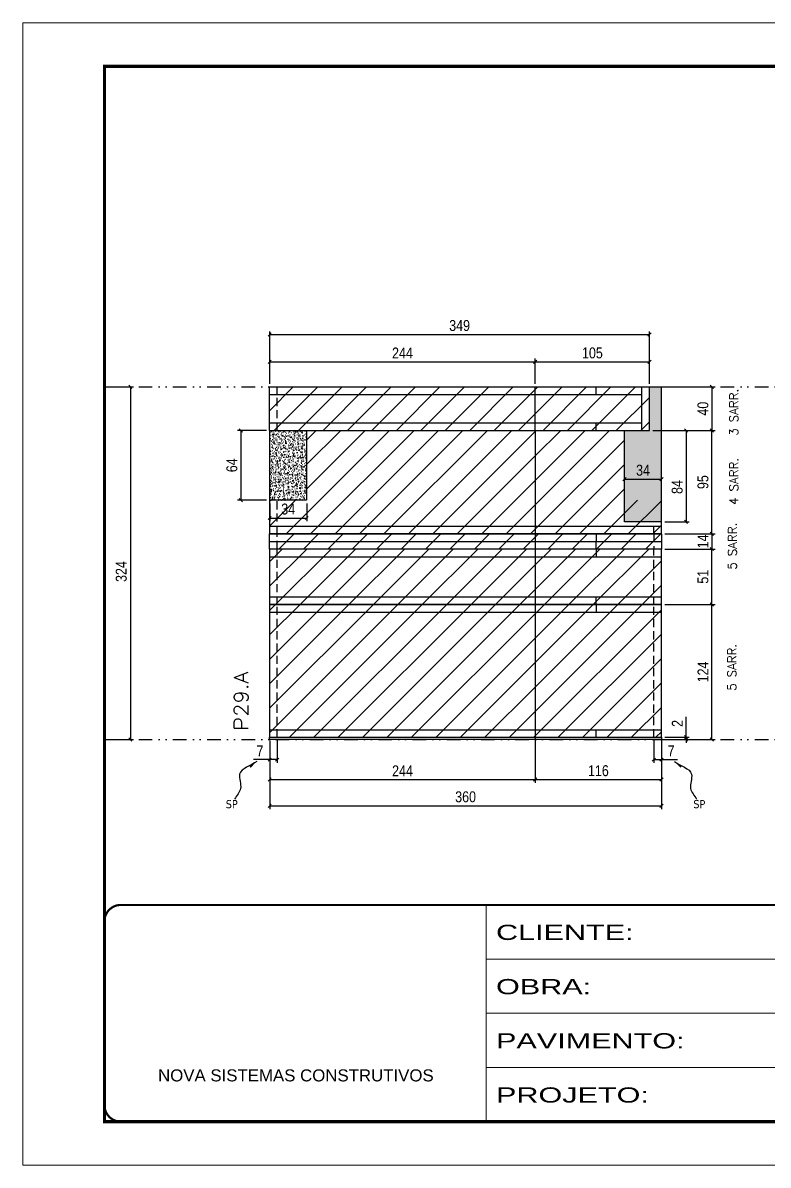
# Model space of a CAD drawing. Extents: x 28748 to 35002, y 14885 to 43501.
# Drawn here: x 28748 to 29433, y 27519 to 28569 of the extents above; entities that cross this region are included whole.
import ezdxf

# ---------------------------------------------------------------- set-up
doc = ezdxf.new("R2010")
doc.units = 0
for name, pattern in [('CONTINUO', [0]), ('DASHED', [0.75, 0.5, -0.25]), ('DIVIDE2', [0.625, 0.25, -0.125, 0, -0.125, 0, -0.125]), ('HIDDEN', [0.375, 0.25, -0.125])]:
    doc.linetypes.add(name, pattern=pattern)
for name, color, linetype in [('COTA', 241, 'Continuous'), ('Nível', 160, 'Continuous'), ('Painéis', 200, 'Continuous'), ('SARR_2.2x7', 40, 'Continuous'), ('Sarrafo de Pressão', 42, 'HIDDEN'), ('texto', 7, 'Continuous')]:
    doc.layers.add(name, color=color, linetype=linetype)
for name, color, linetype, lineweight in [('Folhas', 255, 'Continuous', 9), ('Hachura', 251, 'Continuous', 9), ('SARRAFO DE PRESSAO', 251, 'DASHED', 9), ('Texto Seção', 7, 'Continuous', 15)]:
    doc.layers.add(name, color=color, linetype=linetype, lineweight=lineweight)
doc.styles.add('ARIAL', font='arial.ttf')
doc.styles.add('COTA TECNICA', font='techl___.ttf', dxfattribs={"height": 10})
doc.styles.add('COTA TECNICA-50', font='techl___.ttf', dxfattribs={"height": 10})
doc.styles.add('REGUA-120', font='ROMANS.shx', dxfattribs={"height": 15})
doc.styles.add('ROMANS', font='romans.shx')
doc.styles.get("Standard").update_dxf_attribs({"font": 'arial.ttf'})
doc.styles.add('Tecnologia', font='')
doc.styles.get('Tecnologia').set_extended_font_data('Forgotten Futurist')
doc.dimstyles.new('COTA PAINEL-50', dxfattribs={"dimtxt": 10, "dimasz": 3, "dimexe": 3, "dimexo": 3, "dimgap": 3, "dimtad": 1, "dimdec": 1, "dimzin": 12, "dimdsep": 46, "dimtxsty": 'COTA TECNICA-50', "dimblk1": 'OBLIQUE', "dimblk2": 'OBLIQUE', "dimsah": 1, "dimcen": 0.9, "dimclrd": 4, "dimclre": 4, "dimclrt": 240, "dimadec": 1, "dimazin": 3, "dimtfac": 1, "dimtdec": 1, "dimtmove": 0, "dimatfit": 3, "dimfxl": 1, "dimtolj": 1, "dimtzin": 12, "dimarcsym": 0})
doc.dimstyles.new('PAINEL', dxfattribs={"dimtxt": 10, "dimasz": 3, "dimexe": 3, "dimexo": 3, "dimgap": 3, "dimtad": 1, "dimdec": 1, "dimzin": 12, "dimdsep": 46, "dimtxsty": 'COTA TECNICA', "dimblk1": 'OBLIQUE', "dimblk2": 'OBLIQUE', "dimsah": 1, "dimcen": 0.9, "dimclrd": 4, "dimclre": 4, "dimclrt": 240, "dimadec": 1, "dimazin": 3, "dimtfac": 1, "dimtdec": 1, "dimtmove": 0, "dimatfit": 3, "dimfxl": 1, "dimtolj": 1, "dimtzin": 12, "dimarcsym": 0})
doc.dimstyles.get("Standard").update_dxf_attribs({"dimtxt": 0.18, "dimasz": 0.18, "dimexe": 0.18, "dimexo": 0.0625, "dimgap": 0.09, "dimtad": 0, "dimtih": 1, "dimtoh": 1, "dimdec": 4, "dimzin": 0, "dimdsep": 46, "dimtxsty": 'Standard', "dimcen": 0.09, "dimadec": 0, "dimazin": 0, "dimtfac": 1, "dimtdec": 4, "dimtofl": 0, "dimtmove": 0, "dimatfit": 3, "dimfxl": 1, "dimtolj": 1, "dimtzin": 0, "dimarcsym": 0})
pattern_1 = [(45, (-100272.658, -2076.637), (-11.2253202, 11.2253202), [])]
pattern_2 = [(45, (-100272.658, -2133.637), (-11.2253202, 11.2253202), [])]
pattern_3 = [(45, (22615.809, 32068.585), (-11.22532, 11.22532), [])]

# ---------------------------------------------------------------- blocks, each defined once
blk = doc.blocks.new('9999999999')
at = {"color": 30, "linetype": 'CONTINUO'}
for p, q in [((98564.6, 34230.2), (98564.6, 34429.4)), ((98564.6, 34379.6), (99584, 34379.6)), ((98564.6, 34329.8), (99488, 34329.8)), ((98564.6, 34280), (99488, 34280))]:
    blk.add_line(p, q, dxfattribs=at)
at = {"color": 30, "linetype": 'CONTINUO', "const_width": 2}
blk.add_lwpolyline([(99584, 34230.2), (99584, 34414.4, 0.414214), (99569, 34429.4), (98229, 34429.4, 0.414214), (98214, 34414.4), (98214, 34245.2, 0.414214), (98229, 34230.2), (99584, 34230.2)], format="xyb", dxfattribs=at)
at = {"layer": 'Folhas'}
blk.add_lwpolyline([(98139, 34190.2), (99624, 34190.2), (99624, 35240.2), (98139, 35240.2)], close=True, dxfattribs=at)
at = {"layer": 'Folhas', "color": 30, "const_width": 3}
blk.add_lwpolyline([(98214, 34230.2), (99584, 34230.2), (99584, 35200.2), (98214, 35200.2)], close=True, dxfattribs=at)
at = {"color": 7, "linetype": 'Continuous', "ltscale": 5, "style": 'ARIAL'}
blk.add_text('NOVA SISTEMAS CONSTRUTIVOS', height=11.059, dxfattribs=at).set_placement((98263.2, 34267.2))
at = {"layer": 'Folhas', "color": 7, "style": 'Tecnologia', "width": 1.5}
for s, p in [('CLIENTE:', (98573.7, 34397.2)), ('OBRA:', (98573.7, 34347.3)), ('PAVIMENTO:', (98573.7, 34297.5)), ('PROJETO:', (98573.7, 34247.7))]:
    blk.add_text(s, height=14, dxfattribs=at).set_placement(p)
blk = doc.blocks.new('_Oblique')
at = {"color": 0, "linetype": 'ByBlock', "lineweight": -2}
blk.add_line((-0.5, -0.5), (0.5, 0.5), dxfattribs=at)
blk = doc.blocks.new('*D959')
at = {"layer": 'COTA', "color": 4, "linetype": 'ByBlock', "lineweight": -2, "transparency": 16777216}
for p, q in [((28826.3, 28234.6), (28850.1, 28234.6)), ((28847.1, 28234.6), (28847.1, 27910.6)), ((28826.3, 27910.6), (28850.1, 27910.6))]:
    blk.add_line(p, q, dxfattribs=at)
at = {"layer": 'Defpoints', "color": 0, "linetype": 'ByBlock', "transparency": 16777216}
for p in [(28823.3, 28234.6), (28823.3, 27910.6), (28847.1, 27910.6)]:
    blk.add_point(p, dxfattribs=at)
at = {"layer": 'COTA', "color": 4, "linetype": 'ByBlock', "lineweight": -2, "transparency": 16777216, "xscale": 3, "yscale": 3, "zscale": 3}
for p, rotation in [((28847.1, 28234.6), 90), ((28847.1, 27910.6), 270)]:
    blk.add_blockref('_Oblique', p, dxfattribs=dict(at, rotation=rotation))
at = {"layer": 'COTA', "color": 240, "linetype": 'ByBlock', "transparency": 16777216, "insert": (28838.8, 28064.9), "char_height": 10, "attachment_point": 5, "rotation": 90, "style": 'COTA TECNICA'}
blk.add_mtext('\\A1;324', dxfattribs=at)
blk = doc.blocks.new('*D960')
at = {"layer": 'COTA', "color": 4, "lineweight": -2, "transparency": 16777216}
for p, q in [((28975.1, 27909.6), (28975.1, 27846.6)), ((29335.1, 27909.6), (29335.1, 27846.6)), ((28975.1, 27849.6), (29335.1, 27849.6))]:
    blk.add_line(p, q, dxfattribs=at)
at = {"layer": 'Defpoints', "color": 0, "transparency": 16777216}
for p in [(28975.1, 27912.6), (29335.1, 27912.6), (29335.1, 27849.6)]:
    blk.add_point(p, dxfattribs=at)
at = {"layer": 'COTA', "color": 4, "lineweight": -2, "transparency": 16777216, "xscale": 3, "yscale": 3, "zscale": 3, "rotation": 180}
blk.add_blockref('_Oblique', (28975.1, 27849.6), dxfattribs=at)
at = {"layer": 'COTA', "color": 4, "lineweight": -2, "transparency": 16777216, "xscale": 3, "yscale": 3, "zscale": 3}
blk.add_blockref('_Oblique', (29335.1, 27849.6), dxfattribs=at)
at = {"layer": 'COTA', "color": 240, "transparency": 16777216, "insert": (29155.1, 27857.8), "char_height": 10, "attachment_point": 5, "style": 'COTA TECNICA'}
blk.add_mtext('\\A1;360', dxfattribs=at)
blk = doc.blocks.new('*D961')
at = {"layer": 'COTA', "color": 4, "lineweight": -2, "transparency": 16777216}
for p, q in [((28982.1, 27909.6), (28982.1, 27889)), ((28975.1, 27907.6), (28975.1, 27889)), ((28975.1, 27892), (28960.3, 27892)), ((28982.1, 27892), (28975.1, 27892))]:
    blk.add_line(p, q, dxfattribs=at)
at = {"layer": 'Defpoints', "color": 0, "transparency": 16777216}
for p in [(28975.1, 27910.6), (28982.1, 27912.6), (28975.1, 27892)]:
    blk.add_point(p, dxfattribs=at)
at = {"layer": 'COTA', "color": 4, "lineweight": -2, "transparency": 16777216, "xscale": 3, "yscale": 3, "zscale": 3, "rotation": 180}
blk.add_blockref('_Oblique', (28975.1, 27892), dxfattribs=at)
at = {"layer": 'COTA', "color": 4, "lineweight": -2, "transparency": 16777216, "xscale": 3, "yscale": 3, "zscale": 3}
blk.add_blockref('_Oblique', (28982.1, 27892), dxfattribs=at)
at = {"layer": 'COTA', "color": 240, "transparency": 16777216, "insert": (28966.2, 27900.1), "char_height": 10, "attachment_point": 5, "style": 'COTA TECNICA-50'}
blk.add_mtext('\\A1;7', dxfattribs=at)
blk = doc.blocks.new('*D962')
at = {"layer": 'COTA', "color": 4, "lineweight": -2, "transparency": 16777216}
for p, q in [((29328.1, 27909.6), (29328.1, 27889)), ((29335.1, 27907.6), (29335.1, 27889)), ((29328.1, 27892), (29335.1, 27892)), ((29335.1, 27892), (29349.8, 27892))]:
    blk.add_line(p, q, dxfattribs=at)
at = {"layer": 'Defpoints', "color": 0, "transparency": 16777216}
for p in [(29328.1, 27912.6), (29335.1, 27910.6), (29335.1, 27892)]:
    blk.add_point(p, dxfattribs=at)
at = {"layer": 'COTA', "color": 4, "lineweight": -2, "transparency": 16777216, "xscale": 3, "yscale": 3, "zscale": 3, "rotation": 180}
blk.add_blockref('_Oblique', (29328.1, 27892), dxfattribs=at)
at = {"layer": 'COTA', "color": 4, "lineweight": -2, "transparency": 16777216, "xscale": 3, "yscale": 3, "zscale": 3}
blk.add_blockref('_Oblique', (29335.1, 27892), dxfattribs=at)
at = {"layer": 'COTA', "color": 240, "transparency": 16777216, "insert": (29343.9, 27900.1), "char_height": 10, "attachment_point": 5, "style": 'COTA TECNICA-50'}
blk.add_mtext('\\A1;7', dxfattribs=at)
blk = doc.blocks.new('*D963')
at = {"layer": 'COTA', "color": 4, "lineweight": -2, "transparency": 16777216}
for p, q in [((29338.1, 28034.6), (29384.3, 28034.6)), ((29381.3, 27910.6), (29381.3, 28034.6)), ((29338.1, 27910.6), (29384.3, 27910.6))]:
    blk.add_line(p, q, dxfattribs=at)
at = {"layer": 'Defpoints', "color": 0, "transparency": 16777216}
for p in [(29335.1, 28034.6), (29381.3, 28034.6), (29335.1, 27910.6)]:
    blk.add_point(p, dxfattribs=at)
at = {"layer": 'COTA', "color": 4, "lineweight": -2, "transparency": 16777216, "xscale": 3, "yscale": 3, "zscale": 3}
for p, rotation in [((29381.3, 28034.6), 90), ((29381.3, 27910.6), 270)]:
    blk.add_blockref('_Oblique', p, dxfattribs=dict(at, rotation=rotation))
at = {"layer": 'COTA', "color": 240, "transparency": 16777216, "insert": (29373.2, 27972.6), "char_height": 10, "attachment_point": 5, "rotation": 90, "style": 'COTA TECNICA-50'}
blk.add_mtext('\\A1;124', dxfattribs=at)
blk = doc.blocks.new('*D964')
at = {"layer": 'COTA', "color": 4, "lineweight": -2, "transparency": 16777216}
for p, q in [((29357.6, 27912.6), (29357.6, 27931.4)), ((29338.1, 27912.6), (29360.6, 27912.6)), ((29338.1, 27910.6), (29360.6, 27910.6)), ((29357.6, 27910.6), (29357.6, 27912.6)), ((29357.6, 27910.6), (29357.6, 27907.6))]:
    blk.add_line(p, q, dxfattribs=at)
at = {"layer": 'Defpoints', "color": 0, "transparency": 16777216}
for p in [(29335.1, 27912.6), (29335.1, 27910.6), (29357.6, 27910.6)]:
    blk.add_point(p, dxfattribs=at)
at = {"layer": 'COTA', "color": 4, "lineweight": -2, "transparency": 16777216, "xscale": 3, "yscale": 3, "zscale": 3}
for p, rotation in [((29357.6, 27912.6), 270), ((29357.6, 27910.6), 90)]:
    blk.add_blockref('_Oblique', p, dxfattribs=dict(at, rotation=rotation))
at = {"layer": 'COTA', "color": 240, "transparency": 16777216, "insert": (29349.6, 27925.3), "char_height": 10, "attachment_point": 5, "rotation": 90, "style": 'COTA TECNICA-50'}
blk.add_mtext('\\A1;2', dxfattribs=at)
blk = doc.blocks.new('*D965')
at = {"layer": 'COTA', "color": 4, "linetype": 'ByBlock', "lineweight": -2, "transparency": 16777216}
for p, q in [((29338.1, 28085.6), (29384.3, 28085.6)), ((29381.3, 28034.6), (29381.3, 28085.6)), ((29338.1, 28034.6), (29384.3, 28034.6))]:
    blk.add_line(p, q, dxfattribs=at)
at = {"layer": 'Defpoints', "color": 0, "linetype": 'ByBlock', "transparency": 16777216}
for p in [(29335.1, 28085.6), (29381.3, 28085.6), (29335.1, 28034.6)]:
    blk.add_point(p, dxfattribs=at)
at = {"layer": 'COTA', "color": 4, "linetype": 'ByBlock', "lineweight": -2, "transparency": 16777216, "xscale": 3, "yscale": 3, "zscale": 3}
for p, rotation in [((29381.3, 28085.6), 90), ((29381.3, 28034.6), 270)]:
    blk.add_blockref('_Oblique', p, dxfattribs=dict(at, rotation=rotation))
at = {"layer": 'COTA', "color": 240, "linetype": 'ByBlock', "transparency": 16777216, "insert": (29373.2, 28060.1), "char_height": 10, "attachment_point": 5, "rotation": 90, "style": 'COTA TECNICA'}
blk.add_mtext('\\A1;51', dxfattribs=at)
blk = doc.blocks.new('*D966')
at = {"layer": 'COTA', "color": 4, "linetype": 'ByBlock', "lineweight": -2, "transparency": 16777216}
for p, q in [((29338.1, 28194.6), (29360.6, 28194.6)), ((29357.6, 28194.6), (29357.6, 28110.6)), ((29338.1, 28110.6), (29360.6, 28110.6))]:
    blk.add_line(p, q, dxfattribs=at)
at = {"layer": 'Defpoints', "color": 0, "linetype": 'ByBlock', "transparency": 16777216}
for p in [(29335.1, 28194.6), (29335.1, 28110.6), (29357.6, 28110.6)]:
    blk.add_point(p, dxfattribs=at)
at = {"layer": 'COTA', "color": 4, "linetype": 'ByBlock', "lineweight": -2, "transparency": 16777216, "xscale": 3, "yscale": 3, "zscale": 3}
for p, rotation in [((29357.6, 28194.6), 90), ((29357.6, 28110.6), 270)]:
    blk.add_blockref('_Oblique', p, dxfattribs=dict(at, rotation=rotation))
at = {"layer": 'COTA', "color": 240, "linetype": 'ByBlock', "transparency": 16777216, "insert": (29349.5, 28142.6), "char_height": 10, "attachment_point": 5, "rotation": 90, "style": 'COTA TECNICA'}
blk.add_mtext('\\A1;84', dxfattribs=at)
blk = doc.blocks.new('*D1857')
at = {"layer": 'COTA', "color": 4, "linetype": 'ByBlock', "lineweight": -2, "transparency": 16777216}
for p, q in [((29338.1, 28194.6), (29384.3, 28194.6)), ((29381.3, 28099.6), (29381.3, 28194.6)), ((29338.1, 28099.6), (29384.3, 28099.6))]:
    blk.add_line(p, q, dxfattribs=at)
at = {"layer": 'Defpoints', "color": 0, "linetype": 'ByBlock', "transparency": 16777216}
for p in [(29335.1, 28194.6), (29381.3, 28194.6), (29335.1, 28099.6)]:
    blk.add_point(p, dxfattribs=at)
at = {"layer": 'COTA', "color": 4, "linetype": 'ByBlock', "lineweight": -2, "transparency": 16777216, "xscale": 3, "yscale": 3, "zscale": 3}
for p, rotation in [((29381.3, 28194.6), 90), ((29381.3, 28099.6), 270)]:
    blk.add_blockref('_Oblique', p, dxfattribs=dict(at, rotation=rotation))
at = {"layer": 'COTA', "color": 240, "linetype": 'ByBlock', "transparency": 16777216, "insert": (29373.2, 28147.1), "char_height": 10, "attachment_point": 5, "rotation": 90, "style": 'COTA TECNICA'}
blk.add_mtext('\\A1;95', dxfattribs=at)
blk = doc.blocks.new('*D1858')
at = {"layer": 'COTA', "color": 4, "linetype": 'ByBlock', "lineweight": -2, "transparency": 16777216}
for p, q in [((28972.1, 28194.6), (28945.5, 28194.6)), ((28948.5, 28194.6), (28948.5, 28130.6)), ((28972.1, 28130.6), (28945.5, 28130.6))]:
    blk.add_line(p, q, dxfattribs=at)
at = {"layer": 'Defpoints', "color": 0, "linetype": 'ByBlock', "transparency": 16777216}
for p in [(28975.1, 28194.6), (28948.5, 28130.6), (28975.1, 28130.6)]:
    blk.add_point(p, dxfattribs=at)
at = {"layer": 'COTA', "color": 4, "linetype": 'ByBlock', "lineweight": -2, "transparency": 16777216, "xscale": 3, "yscale": 3, "zscale": 3}
for p, rotation in [((28948.5, 28194.6), 90), ((28948.5, 28130.6), 270)]:
    blk.add_blockref('_Oblique', p, dxfattribs=dict(at, rotation=rotation))
at = {"layer": 'COTA', "color": 240, "linetype": 'ByBlock', "transparency": 16777216, "insert": (28940.4, 28162.6), "char_height": 10, "attachment_point": 5, "rotation": 90, "style": 'COTA TECNICA'}
blk.add_mtext('\\A1;64', dxfattribs=at)
blk = doc.blocks.new('*D1859')
at = {"layer": 'COTA', "color": 4, "linetype": 'ByBlock', "lineweight": -2, "transparency": 16777216}
for p, q in [((28975.1, 27909.6), (28975.1, 27870.7)), ((29219.1, 27909.6), (29219.1, 27870.7)), ((28975.1, 27873.7), (29219.1, 27873.7))]:
    blk.add_line(p, q, dxfattribs=at)
at = {"layer": 'Defpoints', "color": 0, "linetype": 'ByBlock', "transparency": 16777216}
for p in [(28975.1, 27912.6), (29219.1, 27912.6), (29219.1, 27873.7)]:
    blk.add_point(p, dxfattribs=at)
at = {"layer": 'COTA', "color": 4, "linetype": 'ByBlock', "lineweight": -2, "transparency": 16777216, "xscale": 3, "yscale": 3, "zscale": 3, "rotation": 180}
blk.add_blockref('_Oblique', (28975.1, 27873.7), dxfattribs=at)
at = {"layer": 'COTA', "color": 4, "linetype": 'ByBlock', "lineweight": -2, "transparency": 16777216, "xscale": 3, "yscale": 3, "zscale": 3}
blk.add_blockref('_Oblique', (29219.1, 27873.7), dxfattribs=at)
at = {"layer": 'COTA', "color": 240, "linetype": 'ByBlock', "transparency": 16777216, "insert": (29097.1, 27881.7), "char_height": 10, "attachment_point": 5, "style": 'COTA TECNICA'}
blk.add_mtext('\\A1;244', dxfattribs=at)
blk = doc.blocks.new('*D1860')
at = {"layer": 'COTA', "color": 4, "linetype": 'ByBlock', "lineweight": -2, "transparency": 16777216}
for p, q in [((29219.1, 28096.6), (29219.1, 27870.7)), ((29335.1, 27909.6), (29335.1, 27870.7)), ((29219.1, 27873.7), (29335.1, 27873.7))]:
    blk.add_line(p, q, dxfattribs=at)
at = {"layer": 'Defpoints', "color": 0, "linetype": 'ByBlock', "transparency": 16777216}
for p in [(29219.1, 28099.6), (29335.1, 27912.6), (29335.1, 27873.7)]:
    blk.add_point(p, dxfattribs=at)
at = {"layer": 'COTA', "color": 4, "linetype": 'ByBlock', "lineweight": -2, "transparency": 16777216, "xscale": 3, "yscale": 3, "zscale": 3, "rotation": 180}
blk.add_blockref('_Oblique', (29219.1, 27873.7), dxfattribs=at)
at = {"layer": 'COTA', "color": 4, "linetype": 'ByBlock', "lineweight": -2, "transparency": 16777216, "xscale": 3, "yscale": 3, "zscale": 3}
blk.add_blockref('_Oblique', (29335.1, 27873.7), dxfattribs=at)
at = {"layer": 'COTA', "color": 240, "linetype": 'ByBlock', "transparency": 16777216, "insert": (29277.1, 27881.8), "char_height": 10, "attachment_point": 5, "style": 'COTA TECNICA'}
blk.add_mtext('\\A1;116', dxfattribs=at)
blk = doc.blocks.new('*D1948')
at = {"layer": 'COTA', "color": 4, "linetype": 'ByBlock', "lineweight": -2, "transparency": 16777216}
for p, q in [((29301.1, 28113.6), (29301.1, 28152.8)), ((29335.1, 28113.6), (29335.1, 28152.8)), ((29301.1, 28149.8), (29335.1, 28149.8))]:
    blk.add_line(p, q, dxfattribs=at)
at = {"layer": 'Defpoints', "color": 0, "linetype": 'ByBlock', "transparency": 16777216}
for p in [(29335.1, 28149.8), (29301.1, 28110.6), (29335.1, 28110.6)]:
    blk.add_point(p, dxfattribs=at)
at = {"layer": 'COTA', "color": 4, "linetype": 'ByBlock', "lineweight": -2, "transparency": 16777216, "xscale": 3, "yscale": 3, "zscale": 3, "rotation": 180}
blk.add_blockref('_Oblique', (29301.1, 28149.8), dxfattribs=at)
at = {"layer": 'COTA', "color": 4, "linetype": 'ByBlock', "lineweight": -2, "transparency": 16777216, "xscale": 3, "yscale": 3, "zscale": 3}
blk.add_blockref('_Oblique', (29335.1, 28149.8), dxfattribs=at)
at = {"layer": 'COTA', "color": 240, "linetype": 'ByBlock', "transparency": 16777216, "insert": (29318.1, 28158), "char_height": 10, "attachment_point": 5, "style": 'COTA TECNICA'}
blk.add_mtext('\\A1;34', dxfattribs=at)
blk = doc.blocks.new('*D1863')
at = {"layer": 'COTA', "color": 4, "lineweight": -2, "transparency": 16777216}
for p, q in [((29338.1, 28099.6), (29384.3, 28099.6)), ((29381.3, 28099.6), (29381.3, 28085.6)), ((29338.1, 28085.6), (29384.3, 28085.6))]:
    blk.add_line(p, q, dxfattribs=at)
at = {"layer": 'Defpoints', "color": 0, "transparency": 16777216}
for p in [(29335.1, 28099.6), (29335.1, 28085.6), (29381.3, 28085.6)]:
    blk.add_point(p, dxfattribs=at)
at = {"layer": 'COTA', "color": 4, "lineweight": -2, "transparency": 16777216, "xscale": 3, "yscale": 3, "zscale": 3}
for p, rotation in [((29381.3, 28099.6), 90), ((29381.3, 28085.6), 270)]:
    blk.add_blockref('_Oblique', p, dxfattribs=dict(at, rotation=rotation))
at = {"layer": 'COTA', "color": 240, "transparency": 16777216, "insert": (29373.2, 28092.6), "char_height": 10, "attachment_point": 5, "rotation": 90, "style": 'COTA TECNICA'}
blk.add_mtext('\\A1;14', dxfattribs=at)
blk = doc.blocks.new('*D2107')
at = {"layer": 'COTA', "color": 4, "lineweight": -2, "transparency": 16777216}
for p, q in [((29338.1, 28234.6), (29384.3, 28234.6)), ((29381.3, 28234.6), (29381.3, 28194.6)), ((29327.1, 28194.6), (29384.3, 28194.6))]:
    blk.add_line(p, q, dxfattribs=at)
at = {"layer": 'Defpoints', "color": 0, "transparency": 16777216}
for p in [(29335.1, 28234.6), (29324.1, 28194.6), (29381.3, 28194.6)]:
    blk.add_point(p, dxfattribs=at)
at = {"layer": 'COTA', "color": 4, "lineweight": -2, "transparency": 16777216, "xscale": 3, "yscale": 3, "zscale": 3}
for p, rotation in [((29381.3, 28234.6), 90), ((29381.3, 28194.6), 270)]:
    blk.add_blockref('_Oblique', p, dxfattribs=dict(at, rotation=rotation))
at = {"layer": 'COTA', "color": 240, "transparency": 16777216, "insert": (29373.2, 28214.6), "char_height": 10, "attachment_point": 5, "rotation": 90, "style": 'COTA TECNICA-50'}
blk.add_mtext('\\A1;40', dxfattribs=at)
blk = doc.blocks.new('*D2108')
at = {"layer": 'COTA', "color": 4, "lineweight": -2, "transparency": 16777216}
for p, q in [((28975.1, 28127.6), (28975.1, 28111.1)), ((29009.1, 28127.6), (29009.1, 28111.1)), ((28975.1, 28114.1), (29009.1, 28114.1))]:
    blk.add_line(p, q, dxfattribs=at)
at = {"layer": 'Defpoints', "color": 0, "transparency": 16777216}
for p in [(28975.1, 28130.6), (29009.1, 28130.6), (29009.1, 28114.1)]:
    blk.add_point(p, dxfattribs=at)
at = {"layer": 'COTA', "color": 4, "lineweight": -2, "transparency": 16777216, "xscale": 3, "yscale": 3, "zscale": 3, "rotation": 180}
blk.add_blockref('_Oblique', (28975.1, 28114.1), dxfattribs=at)
at = {"layer": 'COTA', "color": 4, "lineweight": -2, "transparency": 16777216, "xscale": 3, "yscale": 3, "zscale": 3}
blk.add_blockref('_Oblique', (29009.1, 28114.1), dxfattribs=at)
at = {"layer": 'COTA', "color": 240, "transparency": 16777216, "insert": (28992.1, 28122.3), "char_height": 10, "attachment_point": 5, "style": 'COTA TECNICA-50'}
blk.add_mtext('\\A1;34', dxfattribs=at)
blk = doc.blocks.new('*D2109')
at = {"layer": 'COTA', "color": 4, "lineweight": -2, "transparency": 16777216}
for p, q in [((29219.1, 28237.6), (29219.1, 28260.7)), ((29219.1, 28257.7), (29324.1, 28257.7)), ((29324.1, 28237.6), (29324.1, 28260.7))]:
    blk.add_line(p, q, dxfattribs=at)
at = {"layer": 'Defpoints', "color": 0, "transparency": 16777216}
for p in [(29324.1, 28257.7), (29219.1, 28234.6), (29324.1, 28234.6)]:
    blk.add_point(p, dxfattribs=at)
at = {"layer": 'COTA', "color": 4, "lineweight": -2, "transparency": 16777216, "xscale": 3, "yscale": 3, "zscale": 3, "rotation": 180}
blk.add_blockref('_Oblique', (29219.1, 28257.7), dxfattribs=at)
at = {"layer": 'COTA', "color": 4, "lineweight": -2, "transparency": 16777216, "xscale": 3, "yscale": 3, "zscale": 3}
blk.add_blockref('_Oblique', (29324.1, 28257.7), dxfattribs=at)
at = {"layer": 'COTA', "color": 240, "transparency": 16777216, "insert": (29271.6, 28265.8), "char_height": 10, "attachment_point": 5, "style": 'COTA TECNICA-50'}
blk.add_mtext('\\A1;105', dxfattribs=at)
blk = doc.blocks.new('*D2110')
at = {"layer": 'COTA', "color": 4, "lineweight": -2, "transparency": 16777216}
for p, q in [((28975.1, 28237.6), (28975.1, 28260.7)), ((28975.1, 28257.7), (29219.1, 28257.7)), ((29219.1, 28237.6), (29219.1, 28260.7))]:
    blk.add_line(p, q, dxfattribs=at)
at = {"layer": 'Defpoints', "color": 0, "transparency": 16777216}
for p in [(29219.1, 28257.7), (28975.1, 28234.6), (29219.1, 28234.6)]:
    blk.add_point(p, dxfattribs=at)
at = {"layer": 'COTA', "color": 4, "lineweight": -2, "transparency": 16777216, "xscale": 3, "yscale": 3, "zscale": 3, "rotation": 180}
blk.add_blockref('_Oblique', (28975.1, 28257.7), dxfattribs=at)
at = {"layer": 'COTA', "color": 4, "lineweight": -2, "transparency": 16777216, "xscale": 3, "yscale": 3, "zscale": 3}
blk.add_blockref('_Oblique', (29219.1, 28257.7), dxfattribs=at)
at = {"layer": 'COTA', "color": 240, "transparency": 16777216, "insert": (29097.1, 28265.8), "char_height": 10, "attachment_point": 5, "style": 'COTA TECNICA-50'}
blk.add_mtext('\\A1;244', dxfattribs=at)
blk = doc.blocks.new('*D2111')
at = {"layer": 'COTA', "color": 4, "lineweight": -2, "transparency": 16777216}
for p, q in [((28975.1, 28237.6), (28975.1, 28285.7)), ((28975.1, 28282.7), (29324.1, 28282.7)), ((29324.1, 28237.6), (29324.1, 28285.7))]:
    blk.add_line(p, q, dxfattribs=at)
at = {"layer": 'Defpoints', "color": 0, "transparency": 16777216}
for p in [(29324.1, 28282.7), (28975.1, 28234.6), (29324.1, 28234.6)]:
    blk.add_point(p, dxfattribs=at)
at = {"layer": 'COTA', "color": 4, "lineweight": -2, "transparency": 16777216, "xscale": 3, "yscale": 3, "zscale": 3, "rotation": 180}
blk.add_blockref('_Oblique', (28975.1, 28282.7), dxfattribs=at)
at = {"layer": 'COTA', "color": 4, "lineweight": -2, "transparency": 16777216, "xscale": 3, "yscale": 3, "zscale": 3}
blk.add_blockref('_Oblique', (29324.1, 28282.7), dxfattribs=at)
at = {"layer": 'COTA', "color": 240, "transparency": 16777216, "insert": (29149.6, 28291), "char_height": 10, "attachment_point": 5, "style": 'COTA TECNICA-50'}
blk.add_mtext('\\A1;349', dxfattribs=at)

msp = doc.modelspace()

# ---------------------------------------------------------------- hatches: boundary and pattern name
at = {"layer": 'COTA', "linetype": 'ByBlock'}
h = msp.add_hatch(dxfattribs=at)
h.set_pattern_fill('AR-CONC', color=256, scale=0.03)
h.set_pattern_definition([(50, (22629.3086, 35492.31), (5.46554, -0.4781726), [0.5715, -6.2865]), (355, (22629.3086, 35492.31), (-1.0573026, 5.7317054), [0.4572, -5.0292175]), (100.451445, (22629.764, 35492.2703), (4.4082374, 5.2535326), [0.4857003, -5.3427073]), (46.1842, (22629.3086, 35493.834), (8.132371, -1.26127), [0.85725, -9.42975]), (96.63556, (22629.986, 35493.729), (7.122124, 7.422784), [0.728551, -8.014068]), (351.18415, (22629.309, 35493.834), (7.122124, 7.422784), [0.685799, -7.543792]), (21, (22630.0706, 35493.453), (4.5484317, -3.067956), [0.5715, -6.2865]), (326, (22630.0706, 35493.453), (1.854061, 5.525639), [0.4572, -5.0292]), (71.451445, (22630.4496, 35493.1975), (6.4024926, 2.457683), [0.4857003, -5.342698]), (37.5, (22629.3086, 35492.3102), (0.0926581, 2.53665117), [0, -4.96824, 0, -5.1054, 0, -5.04825]), (7.5, (22629.3086, 35492.3102), (2.0045899, 3.00541724), [0, -2.91084, 0, -4.85394, 0, -1.92405]), (327.5, (22627.6093, 35492.3102), (4.06771786, -0.1718623), [0, -1.905, 0, -5.9436, 0, -7.8867]), (317.5, (22626.8473, 35492.31), (4.4438754, 0.7627947), [0, -2.4765, 0, -3.94716, 0, -5.6007])])
h.paths.add_polyline_path([(29335.05, 28234.55), (29324.05, 28234.55), (29324.05, 28194.55), (29301.05, 28194.55), (29301.05, 28110.55), (29335.05, 28110.55)])
h.paths.add_polyline_path([(29307.27, 28148.29), (29329.15, 28148.29), (29329.15, 28168.87), (29307.27, 28168.87)], flags=24)
h = msp.add_hatch(dxfattribs=at)
h.set_pattern_fill('AR-CONC', color=256, scale=0.03)
h.set_pattern_definition([(50, (-100272.658, -3287.212), (5.46554007, -0.47817257), [0.5715, -6.2865]), (355, (-100272.658, -3287.212), (-1.05730264, 5.73170536), [0.4572, -5.02921753]), (100.4514447, (-100272.2025, -3287.2517), (4.40823741, 5.25353256), [0.48570026, -5.34270734]), (46.1842, (-100272.658, -3285.688), (8.13237123, -1.26126984), [0.85725, -9.42975]), (96.6355576, (-100271.98, -3285.793), (7.122124, 7.42278374), [0.7285507, -8.01406824]), (351.184151, (-100272.658, -3285.688), (7.122124, 7.42278374), [0.685799, -7.54379196]), (21, (-100271.896, -3286.069), (4.54843174, -3.06795595), [0.5715, -6.2865]), (326, (-100271.896, -3286.069), (1.85406085, 5.52563898), [0.4572, -5.0292]), (71.451445, (-100271.517, -3286.3245), (6.40249258, 2.45768307), [0.48570026, -5.34269813]), (37.5, (-100272.658, -3287.2119), (0.092658098, 2.536651166), [0, -4.96824, 0, -5.1054, 0, -5.04825]), (7.5, (-100272.658, -3287.212), (2.004589875, 3.005417245), [0, -2.91084, 0, -4.85394, 0, -1.92405]), (327.5, (-100274.3572, -3287.2119), (4.067717855, -0.17186232), [0, -1.905, 0, -5.9436, 0, -7.8867]), (317.5, (-100275.1192, -3287.212), (4.44387544, 0.76279473), [0, -2.4765, 0, -3.94716, 0, -5.6007])])
h.paths.add_polyline_path([(29009.05, 28194.55), (28975.05, 28194.55), (28975.05, 28130.55), (29009.05, 28130.55)])
at = {"layer": 'Hachura', "linetype": 'ByBlock'}
h = msp.add_hatch(dxfattribs=at)
h.set_pattern_fill('ANSI31', color=256, scale=5)
h.set_pattern_definition(pattern_3)
h.paths.add_polyline_path([(28975.05, 28234.55), (28975.05, 28194.55), (29219.05, 28194.55), (29219.05, 28234.55)])
h = msp.add_hatch(dxfattribs=at)
h.set_pattern_fill('ANSI31', color=256, scale=5)
h.set_pattern_definition(pattern_3)
h.paths.add_polyline_path([(29219.05, 28234.55), (29219.05, 28194.55), (29324.05, 28194.55), (29324.05, 28234.55)])
h = msp.add_hatch(dxfattribs=at)
h.set_pattern_fill('ANSI31', color=256, scale=5)
h.set_pattern_definition(pattern_2)
h.paths.add_polyline_path([(29219.05, 28099.55), (29219.05, 28194.55), (29009.05, 28194.55), (29009.05, 28130.55), (28975.05, 28130.55), (28975.05, 28099.55)])
h = msp.add_hatch(dxfattribs=at)
h.set_pattern_fill('ANSI31', color=256, scale=5)
h.set_pattern_definition(pattern_2)
h.paths.add_polyline_path([(29301.05, 28194.55), (29219.05, 28194.55), (29219.05, 28099.55), (29335.05, 28099.55), (29335.05, 28130.55), (29301.05, 28130.55)])
at = {"layer": 'Hachura'}
h = msp.add_hatch(dxfattribs=at)
h.set_pattern_fill('ANSI31', color=256, scale=5)
h.paths.add_polyline_path([(29219.05, 28099.55), (28975.05, 28099.55), (28975.05, 28085.55), (29219.05, 28085.55)])
h = msp.add_hatch(dxfattribs=at)
h.set_pattern_fill('ANSI31', color=256, scale=5)
h.paths.add_polyline_path([(29335.05, 28099.55), (29219.05, 28099.55), (29219.05, 28085.55), (29335.05, 28085.55)])
at = {"layer": 'Hachura', "linetype": 'ByBlock'}
h = msp.add_hatch(dxfattribs=at)
h.set_pattern_fill('ANSI31', color=256, scale=5)
h.set_pattern_definition(pattern_1)
h.paths.add_polyline_path([(28975.05, 28085.55), (28975.05, 28034.55), (29219.05, 28034.55), (29219.05, 28085.55)])
h = msp.add_hatch(dxfattribs=at)
h.set_pattern_fill('ANSI31', color=256, scale=5)
h.set_pattern_definition(pattern_1)
h.paths.add_polyline_path([(29219.05, 28085.55), (29219.05, 28034.55), (29335.05, 28034.55), (29335.05, 28085.55)])
h = msp.add_hatch(dxfattribs=at)
h.set_pattern_fill('ANSI31', color=256, scale=5)
h.set_pattern_definition(pattern_1)
h.paths.add_polyline_path([(28975.05, 28034.55), (28975.05, 27912.55), (29219.05, 27912.55), (29219.05, 28034.55)])
h = msp.add_hatch(dxfattribs=at)
h.set_pattern_fill('ANSI31', color=256, scale=5)
h.set_pattern_definition(pattern_1)
h.paths.add_polyline_path([(29335.05, 28034.55), (29219.05, 28034.55), (29219.05, 27912.55), (29335.05, 27912.55)])

# ---------------------------------------------------------------- linework, layer by layer
at = {"layer": 'COTA', "linetype": 'ByBlock'}
for p, q in [((29324.05, 28234.55), (29335.05, 28234.55)), ((29335.05, 28110.55), (29335.05, 28234.55)), ((28975.05, 28194.55), (28975.05, 28130.55)), ((28975.05, 28194.55), (29009.05, 28194.55))]:
    msp.add_line(p, q, dxfattribs=at)
at = {"layer": 'Nível', "color": 4, "linetype": 'DIVIDE2', "ltscale": 50}
for p, q in [((28823.34, 28234.55), (30193.34, 28234.55)), ((28823.34, 27910.55), (30193.34, 27910.55))]:
    msp.add_line(p, q, dxfattribs=at)
at = {"layer": 'Painéis'}
for p, q in [((28975.05, 28194.55), (28975.05, 28234.55)), ((28975.05, 28234.55), (29219.05, 28234.55)), ((29219.05, 28194.55), (29219.05, 28234.55)), ((29219.05, 28234.55), (29324.05, 28234.55)), ((29324.05, 28194.55), (29324.05, 28234.55)), ((28975.05, 28194.55), (29324.05, 28194.55)), ((29009.05, 28194.55), (29009.05, 28130.55)), ((29219.05, 28193.59), (29219.05, 28099.55)), ((29301.05, 28110.55), (29301.05, 28194.55)), ((29009.05, 28130.55), (28975.05, 28130.55)), ((28975.05, 28130.55), (28975.05, 28099.55)), ((29335.05, 28110.55), (29301.05, 28110.55)), ((29335.05, 28099.55), (29335.05, 28110.55)), ((28975.05, 28099.55), (29335.05, 28099.55)), ((28975.05, 28099.55), (29335.05, 28099.55)), ((28975.05, 28085.55), (28975.05, 28099.55)), ((29335.05, 28099.55), (28975.05, 28099.55)), ((29219.05, 28099.55), (29219.05, 27912.55)), ((29335.05, 28099.55), (29335.05, 28085.55)), ((28975.05, 28085.55), (28975.05, 28034.55)), ((29335.05, 28085.55), (28975.05, 28085.55)), ((29335.05, 28034.55), (29335.05, 28085.55)), ((29335.05, 28034.55), (28975.05, 28034.55)), ((28975.05, 28034.55), (28975.05, 27912.55)), ((28975.05, 28034.55), (29335.05, 28034.55)), ((29335.05, 27912.55), (29335.05, 28034.55)), ((28975.05, 27912.55), (29335.05, 27912.55))]:
    msp.add_line(p, q, dxfattribs=at)
msp.add_lwpolyline([(28975.05, 27912.55), (29335.05, 27912.55), (29335.05, 27910.55), (28975.05, 27910.55)], close=True, dxfattribs=at)
at = {"layer": 'SARR_2.2x7'}
for p, q in [((29275.05, 28227.55), (29275.05, 28234.55)), ((29317.05, 28194.55), (29317.05, 28234.55)), ((28975.05, 28227.55), (29275.05, 28227.55)), ((29275.05, 28227.55), (29317.05, 28227.55)), ((28975.05, 28201.55), (29275.05, 28201.55)), ((29275.05, 28201.55), (29317.05, 28201.55)), ((29275.05, 28194.55), (29275.05, 28201.55)), ((28975.05, 28106.55), (29219.05, 28106.55)), ((29219.05, 28106.55), (29335.05, 28106.55)), ((29275.05, 28099.55), (29275.05, 28092.55)), ((28975.05, 28092.55), (29275.05, 28092.55)), ((28975.05, 28092.55), (29275.05, 28092.55)), ((29275.05, 28085.55), (29275.05, 28092.55)), ((29275.05, 28092.55), (29335.05, 28092.55)), ((29275.05, 28092.55), (29335.05, 28092.55)), ((28975.05, 28078.55), (29275.05, 28078.55)), ((29275.05, 28085.55), (29275.05, 28078.55)), ((29275.05, 28078.55), (29335.05, 28078.55)), ((28975.05, 28041.55), (29275.05, 28041.55)), ((29275.05, 28041.55), (29335.05, 28041.55)), ((29275.05, 28034.55), (29275.05, 28041.55)), ((28975.05, 28027.55), (29275.05, 28027.55)), ((29275.05, 28034.55), (29275.05, 28027.55)), ((29275.05, 28027.55), (29335.05, 28027.55)), ((28975.05, 27919.55), (29275.05, 27919.55)), ((29275.05, 27919.55), (29335.05, 27919.55)), ((29275.05, 27912.55), (29275.05, 27919.55))]:
    msp.add_line(p, q, dxfattribs=at)
at = {"layer": 'Sarrafo de Pressão', "ltscale": 30}
for p, q in [((28982.05, 28194.55), (28982.05, 28234.55)), ((28982.05, 28099.55), (28982.05, 28130.55)), ((29328.05, 28099.55), (29328.05, 28110.55)), ((28982.05, 28085.55), (28982.05, 28099.55)), ((29328.05, 28099.55), (29328.05, 28085.55)), ((28982.05, 28034.55), (28982.05, 28085.55)), ((29328.05, 28034.55), (29328.05, 28085.55)), ((28982.05, 27912.55), (28982.05, 28034.55)), ((29328.05, 27912.55), (29328.05, 28034.55))]:
    msp.add_line(p, q, dxfattribs=at)

# ---------------------------------------------------------------- block references
at = {"layer": 'SARRAFO DE PRESSAO', "color": 6, "linetype": 'ByBlock'}
msp.add_blockref('9999999999', (-69390.64, -6670.94), dxfattribs=at)

# ---------------------------------------------------------------- texts
at = {"layer": 'texto', "color": 0, "char_height": 7.5, "attachment_point": 5}
for insert in [(28940.27, 27851.06), (29369.83, 27851.06)]:
    msp.add_mtext('{\\fTahoma|b0|i0|c0|p34;\\C4;SP}', dxfattribs=dict(at, insert=insert))
at = {"layer": 'Texto Seção', "linetype": 'Continuous', "style": 'ROMANS'}
for s, p in [('3 SARR.', (29405.49, 28189.7)), ('4 SARR.', (29405.49, 28126.15)), ('5 SARR.', (29404.19, 28066.58)), ('5 SARR.', (29403.77, 27955.27))]:
    msp.add_text(s, height=8, rotation=90, dxfattribs=at).set_placement(p)
at = {"layer": 'Texto Seção', "style": 'REGUA-120', "width": 1.1}
msp.add_text('P29.A', height=13, rotation=90, dxfattribs=at).set_placement((28955.43, 27918.45))

# ---------------------------------------------------------------- dimensions: what is measured, and where the dimension line sits
at = {"layer": 'COTA'}
for base, p1, p2, picture, middle in [((29324.05, 28282.73), (28975.05, 28234.55), (29324.05, 28234.55), '*D2111', (29149.55, 28290.98)), ((29219.05, 28257.68), (28975.05, 28234.55), (29219.05, 28234.55), '*D2110', (29097.05, 28265.76)), ((29324.05, 28257.68), (29219.05, 28234.55), (29324.05, 28234.55), '*D2109', (29271.55, 28265.79)), ((29009.05, 28114.1), (28975.05, 28130.55), (29009.05, 28130.55), '*D2108', (28992.05, 28122.32)), ((29335.05, 27892.04), (29328.05, 27912.55), (29335.05, 27910.55), '*D962', (29343.92, 27900.11))]:
    dim = msp.add_linear_dim(base=base, p1=p1, p2=p2, dimstyle='COTA PAINEL-50', dxfattribs=at)
    dim.commit()
    dim.dimension.update_dxf_attribs({"geometry": picture, "text_midpoint": middle})
at = {"layer": 'COTA', "linetype": 'ByBlock'}
for base, p1, p2, picture, middle in [((28847.06, 27910.55), (28823.34, 28234.55), (28823.34, 27910.55), '*D959', (28847.06, 28064.92)), ((29357.58, 28110.55), (29335.05, 28194.55), (29335.05, 28110.55), '*D966', (29357.58, 28142.55))]:
    dim = msp.add_linear_dim(base=base, p1=p1, p2=p2, angle=90, dimstyle='PAINEL', dxfattribs=at)
    dim.commit()
    dim.dimension.update_dxf_attribs({"geometry": picture, "text_midpoint": middle, "dimtype": 160})
at = {"layer": 'COTA'}
for base, p1, p2, angle, picture, middle in [((29381.29, 28194.55), (29335.05, 28234.55), (29324.05, 28194.55), 90, '*D2107', (29373.19, 28214.55)), ((29381.29, 28034.55), (29335.05, 27910.55), (29335.05, 28034.55), 90, '*D963', (29373.22, 27972.55)), ((28975.05, 27892.04), (28982.05, 27912.55), (28975.05, 27910.55), 180, '*D961', (28966.19, 27900.11))]:
    dim = msp.add_linear_dim(base=base, p1=p1, p2=p2, angle=angle, dimstyle='COTA PAINEL-50', dxfattribs=at)
    dim.commit()
    dim.dimension.update_dxf_attribs({"geometry": picture, "text_midpoint": middle})
at = {"layer": 'COTA', "linetype": 'ByBlock'}
for base, p1, p2, picture, middle in [((28948.52, 28130.55), (28975.05, 28194.55), (28975.05, 28130.55), '*D1858', (28940.42, 28162.55)), ((29381.29, 28194.55), (29335.05, 28099.55), (29335.05, 28194.55), '*D1857', (29373.15, 28147.05))]:
    dim = msp.add_linear_dim(base=base, p1=p1, p2=p2, angle=90, dimstyle='PAINEL', dxfattribs=at)
    dim.commit()
    dim.dimension.update_dxf_attribs({"geometry": picture, "text_midpoint": middle})
for base, p1, p2, picture, middle in [((29335.05, 28149.78), (29301.05, 28110.55), (29335.05, 28110.55), '*D1948', (29318.05, 28158)), ((29219.05, 27873.65), (28975.05, 27912.55), (29219.05, 27912.55), '*D1859', (29097.05, 27881.72))]:
    dim = msp.add_linear_dim(base=base, p1=p1, p2=p2, dimstyle='PAINEL', dxfattribs=at)
    dim.commit()
    dim.dimension.update_dxf_attribs({"geometry": picture, "text_midpoint": middle})
dim = msp.add_linear_dim(base=(29335.05, 27873.65), p1=(29219.05, 28099.55), p2=(29335.05, 27912.55), dimstyle='PAINEL', override={"dimtmove": 1}, dxfattribs=at)
dim.commit()
dim.dimension.update_dxf_attribs({"geometry": '*D1860', "text_midpoint": (29277.05, 27881.75)})
at = {"layer": 'COTA'}
for base, p1, p2, dimstyle, picture, middle in [((29381.29, 28085.55), (29335.05, 28099.55), (29335.05, 28085.55), 'PAINEL', '*D1863', (29381.29, 28092.55)), ((29357.58, 27910.55), (29335.05, 27912.55), (29335.05, 27910.55), 'COTA PAINEL-50', '*D964', (29357.58, 27925.3))]:
    dim = msp.add_linear_dim(base=base, p1=p1, p2=p2, angle=90, dimstyle=dimstyle, dxfattribs=at)
    dim.commit()
    dim.dimension.update_dxf_attribs({"geometry": picture, "text_midpoint": middle, "dimtype": 160})
at = {"layer": 'COTA', "linetype": 'ByBlock'}
dim = msp.add_linear_dim(base=(29381.29, 28085.55), p1=(29335.05, 28034.55), p2=(29335.05, 28085.55), angle=90, dimstyle='PAINEL', override={"dimtmove": 1}, dxfattribs=at)
dim.commit()
dim.dimension.update_dxf_attribs({"geometry": '*D965', "text_midpoint": (29373.18, 28060.05)})
at = {"layer": 'COTA'}
dim = msp.add_linear_dim(base=(29335.05, 27849.63), p1=(28975.05, 27912.55), p2=(29335.05, 27912.55), dimstyle='PAINEL', override={"dimarcsym": 2}, dxfattribs=at)
dim.commit()
dim.dimension.update_dxf_attribs({"geometry": '*D960', "text_midpoint": (29155.05, 27857.85)})

# ---------------------------------------------------------------- leaders
at = {"layer": 'COTA', "path_type": 1}
for points in [[(28963.22, 27890.37), (28947.44, 27878.54), (28948.36, 27865.53), (28942.81, 27855.75)], [(29346.88, 27890.37), (29362.67, 27878.54), (29361.74, 27865.53), (29367.29, 27855.75)]]:
    msp.add_leader(points, dimstyle='Standard', override={"dimasz": 8}, dxfattribs=at)

doc.saveas('drawing.dxf')
